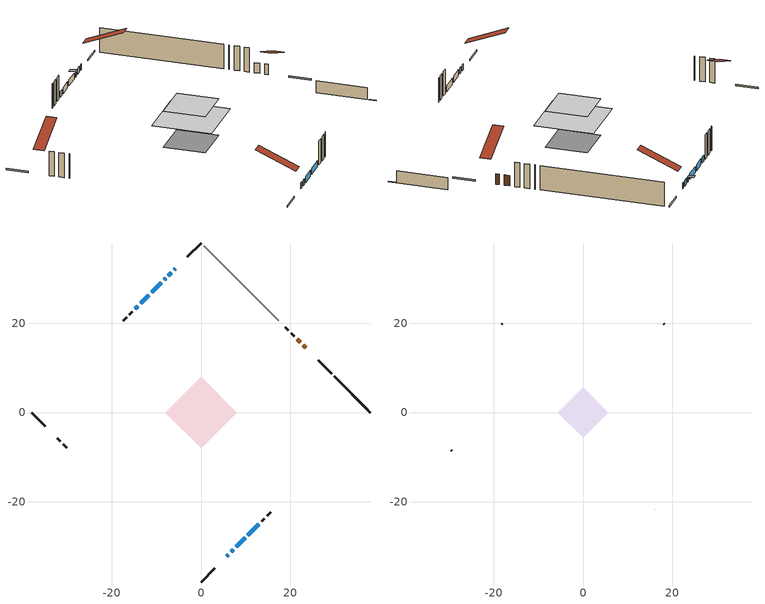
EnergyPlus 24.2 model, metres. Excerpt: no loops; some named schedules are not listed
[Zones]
conditioned space
 floor adiabatic (AdiabaticFloorConstruction): -8.04,0 0,8.04 8.04,0 0,-8.04 z3.2
 floor foundation (Slab1 construction): -5.68,0 0,5.68 5.68,0 0,-5.68 z-1.62
 wall outside (RimJoist1 construction): 0,-38 3.03,-34.97 / -38,0 -34.97,-3.03 / 0,38 -3.03,34.97 / 29.26,8.74 26.23,11.77 z0.76:1.06
 wall outside (AdiabaticWallConstruction 1): 23.44,14.56 22.96,15.04 / 22.31,15.69 21.54,16.46 z0.76:2.79
 wall outside (AdiabaticWallConstruction): -5.82,32.18 -6.05,31.95 / -6.7,31.3 -7.3,30.7 / 5.82,-32.18 6.16,-31.84 / -8.86,29.14 -11.04,26.96 / 6.82,-31.19 7.23,-30.78 / 7.88,-30.12 9.87,-28.13 / -11.69,26.31 -13.56,24.44 / -14.22,23.78 -14.72,23.28 / 10.52,-27.48 12.91,-25.09 z0.76:1.98; -7.95,30.05 -8.21,29.79 z0.76:1.62
 wall outside (Wall1 construction): 13.56,-24.44 14.23,-23.77 / -32.18,-5.82 -31.52,-6.49 / -15.38,22.62 -16.04,21.96 / 20.88,17.12 20.22,17.78 z0.76:5.64
 wall outside (Wall2 construction): 14.88,-23.12 15.6,-22.4 / -30.86,-7.14 -30.14,-7.86 / -16.7,21.3 -17.41,20.59 / 19.56,18.44 18.85,19.15 z0.76:5.64
 wall foundation (FoundationWall1 construction): 29.92,8.08,-1.62 29.92,8.08,0.76 36.82,1.18,0.76 36.82,1.18,-1.52 38,0,-1.52 38,0,-1.62
 wall adiabatic (Wall4 construction): 17.43,20.57 0.66,37.34 z0.76:5.64
 window (WindowConstruction 7): -5.82,32.18 -6.05,31.95 z0.76:1.98
 window (WindowConstruction 8): -6.7,31.3 -7.3,30.7 z0.76:1.98
 window (WindowConstruction 9): 5.82,-32.18 6.16,-31.84 z0.76:1.98
 window (WindowConstruction): -7.95,30.05 -8.21,29.8 z0.76:1.62
 window (WindowConstruction 1): -8.86,29.14 -11.04,26.97 z0.76:1.98
 window (WindowConstruction 2): 6.82,-31.18 7.22,-30.78 z0.76:1.98
 window (WindowConstruction 3): 7.88,-30.12 9.87,-28.13 z0.76:1.98
 window (WindowConstruction 4): -11.69,26.31 -13.56,24.44 z0.76:1.98
 window (WindowConstruction 5): -14.22,23.78 -14.72,23.28 z0.76:1.98
 window (WindowConstruction 6): 10.52,-27.48 12.91,-25.09 z0.76:1.98
 door (Door): 23.44,14.56 22.96,15.04 z0.76:2.79
 door (Door 1): 22.31,15.7 21.54,16.46 z0.76:2.79
 ceiling adiabatic (AdiabaticFloorConstruction): 0,-8.04 8.04,0 0,8.04 -8.04,0 z3.2
attic - vented
 floor to conditioned space (Floor1 construction Reversed): -5.68,0 0,5.68 5.68,0 0,-5.68 z5.64
 wall outside (Wall3 construction): 16.26,-21.75 16.36,-21.64 / -29.49,-8.51 -29.38,-8.62 / -18.07,19.93 -18.17,19.83 / 18.19,19.81 18.09,19.91 z0.76:5.64
 roof outside (Roof1 construction): 5.17,-32.84,5.64 -0.29,-27.38,8.85 -1.77,-28.85,8.85 3.69,-34.31,5.64; -32.84,-5.17,5.64 -27.38,0.29,8.85 -28.85,1.77,8.85 -34.31,-3.69,5.64; -5.17,32.84,5.64 0.29,27.38,8.85 1.77,28.85,8.85 -3.69,34.31,5.64; 24.1,13.91,5.64 18.64,8.44,8.85 20.11,6.97,8.85 25.58,12.43,5.64
shading: -8.42,29.58 -7.74,30.26 -8.6,31.12 -9.28,30.45 z1.92
[Building]
Building 1: Terrain=Suburbs
[Site:Location]
Montreal Intl AP_QC: Latitude {deg}=45.47; Longitude {deg}=-73.74; Time Zone {hr}=-5; Elevation {m}=36; Keep Site Location Information=Yes
[Site:GroundTemperature:Shallow]
2.07863, -0.316383, -0.508184, 0.628371, 5.19101, 9.73239, 13.6695, 16.1636, 16.3755, 14.347, 10.5102, 6.10817
[Site:WaterMainsTemperature]
Calculation Method=Schedule; Temperature Schedule=mains temperature schedule
[Material] Roughness=Rough; Thermal Absorptance=0.9
Name | Thickness {m} | Conductivity {W/m-K} | Density {kg/m3} | Specific Heat {J/kg-K} | Solar Absorptance | Visible Absorptance
asphalt or fiberglass shingles | 0.00635 | 0.162714 | 1121.4 | 1465.45 | 0.4 | 0.4
ceiling loosefill ins | 0.169333 | 0.0480833 | 16.02 | 1046.75 | 0.7 | 0.7
ceiling stud and cavity | 0.1397 | 0.184934 | 65.682 | 1177.47 | 0.7 | 0.7
concrete 4.0 in. | 0.1016 | 1.803125 | 2242.8 | 837.4 | 0.7 | 0.7
concrete 8.0 in. | 0.2032 | 1.803125 | 2242.8 | 837.4 | 0.7 | 0.7
door material | 0.04445 | 0.0451087 | 512.64 | 1214.23 | 0.7 | 0.7
exterior vertical ins | 0.0451399 | 0.029427 | 32.04 | 1214.23 | 0.7 | 0.7
floor covering | 0.0127 | 0.0433444 | 54.468 | 1339.84 | 0.6 | 0.6
floor rigid ins; wall rigid ins 2 | 0.512978 | 0.029427 | 32.04 | 1214.23 | 0.7 | 0.7
floor stud and cavity | 0.1397 | 1.75129 | 37.0049 | 1207.88 | 0.7 | 0.7
furniture material conditioned space 1 | 0.1524 | 0.115458 | 640.8 | 1214.23 | 0.6 | 0.6
gypsum board | 0.0127 | 0.160291 | 801 | 837.4 | 0.6 | 0.6
gypsum board 1 | 0.0127 | 0.160291 | 801 | 837.4 | 0.7 | 0.7
osb sheathing 0.5 in. | 0.0127 | 0.115458 | 512.64 | 1214.23 | 0.7 | 0.7
osb sheathing 0.75 in. | 0.01905 | 0.115458 | 512.64 | 1214.23 | 0.7 | 0.7
osb sheathing 2.0 in. | 0.0508 | 0.115458 | 512.64 | 1214.23 | 0.7 | 0.7
rim joist rigid ins; wall rigid ins | 0.051816 | 0.029427 | 32.04 | 1214.23 | 0.7 | 0.7
rim joist stud and cavity | 0.0508 | 0.0329873 | 125.044 | 1163.47 | 0.6 | 0.6
wall rigid ins 1 | 0.051816 | 0.029427 | 32.04 | 1214.23 | 0.4 | 0.4
wall stud and cavity | 0.1397 | 0.168807 | 139.0536 | 1170.24 | 0.7 | 0.7
wall stud and cavity 1 | 0.1397 | 0.169167 | 139.0536 | 1170.24 | 0.7 | 0.7
wall stud and cavity 2 | 0.0889 | 6.1454 | 50.32683 | 1063.81 | 0.6 | 0.6
wall stud and cavity 3 | 0.1397 | 0.141036 | 139.0536 | 1170.24 | 0.7 | 0.7
wall stud and cavity 4 | 0.0889 | 0.380278 | 52.3479 | 1209.89 | 0.7 | 0.7
wall stud and cavity 5 | 0.0889 | 0.391764 | 83.0341 | 1211.67 | 0.7 | 0.7
wood siding | 0.0254 | 0.102417 | 544.68 | 1172.36 | 0.4 | 0.4
wood siding 1 | 0.00254 | 0.102417 | 544.68 | 1172.36 | 0.4 | 0.4
wood siding 2; wood siding 3; wood siding 4 | 0.0254 | 0.102417 | 544.68 | 1172.36 | 0.7 | 0.7
[WindowMaterial:SimpleGlazingSystem]
Name | U-Factor {W/m2-K} | Solar Heat Gain Coefficient
WindowMaterial | 3.06612 | 0.37
WindowMaterial 1 | 2.79471 | 0.66
WindowMaterial 2 | 2.770864 | 0.49
WindowMaterial 3 | 2.79414 | 0.63
WindowMaterial 4 | 2.79414 | 0.65
WindowMaterial 5 | 2.773703 | 0.53
WindowMaterial 6 | 2.78847 | 0.59
WindowMaterial 7 | 4.465747 | 0.64
WindowMaterial 8 | 3.01445 | 0.5
WindowMaterial 9 | 3.034891 | 0.46
[Construction]
AdiabaticFloorConstruction: floor stud and cavity, floor rigid ins, osb sheathing 0.75 in., floor covering
AdiabaticWallConstruction: wood siding 3, wall rigid ins 2, wall stud and cavity 4, gypsum board
AdiabaticWallConstruction 1: wood siding 4, wall rigid ins 2, wall stud and cavity 4, gypsum board
Door; Door 1: door material
Floor1 construction Reversed: gypsum board, ceiling stud and cavity, ceiling loosefill ins
FoundationWall1 construction: concrete 8.0 in., gypsum board 1
furniture construction conditioned space 1: furniture material conditioned space 1
PartitionWallConstruction: gypsum board, wall stud and cavity 5, gypsum board
RimJoist1 construction: wood siding 2, rim joist rigid ins, osb sheathing 2.0 in., rim joist stud and cavity
Roof1 construction: asphalt or fiberglass shingles
Slab1 construction: concrete 4.0 in.
Wall1 construction: wood siding, wall rigid ins, osb sheathing 0.5 in., wall stud and cavity, gypsum board
Wall2 construction: wood siding, wall rigid ins, osb sheathing 0.5 in., wall stud and cavity 1, gypsum board
Wall3 construction: wood siding 1, wall stud and cavity 2
Wall4 construction: wall rigid ins 1, osb sheathing 0.5 in., wall stud and cavity 3, gypsum board
WindowConstruction: WindowMaterial
WindowConstruction 1: WindowMaterial 1
WindowConstruction 2: WindowMaterial 2
WindowConstruction 3: WindowMaterial 3
WindowConstruction 4: WindowMaterial 4
WindowConstruction 5: WindowMaterial 5
WindowConstruction 6: WindowMaterial 6
WindowConstruction 7: WindowMaterial 7
WindowConstruction 8: WindowMaterial 8
WindowConstruction 9: WindowMaterial 9
[Zone] Multiplier=1; Part of Total Floor Area=Yes
Name | Volume {m3}
attic - vented | 33.2831
conditioned space | 500.2
[Space]
Name | Zone | Volume {m3}
attic - vented 1 | attic - vented | 33.2831
conditioned space 1 | conditioned space | 500.2
[ZoneInfiltration:EffectiveLeakageArea]
infil attic - vented 1: Zone or Space=attic - vented 1; Schedule=Always On Discrete; Effective Air Leakage Area {cm2}=2584; Stack Coefficient=0.000562866; Wind Coefficient=1.60296e-05
[ZoneMixing]
whole house fan mix: Zone or Space=attic - vented; Schedule=Always On Continuous; Design Flow Rate Calculation Method=Flow/Zone; Design Flow Rate {m3/s}=0; Source Zone or Space=conditioned space
[SurfaceProperty:ExposedFoundationPerimeter]
Slab1: Exposed Perimeter Calculation Method=TotalExposedPerimeter; Total Exposed Perimeter {m}=11.43
[InternalMass] Zone or ZoneList=conditioned space; Space or SpaceList=conditioned space 1
Name | Construction | Surface Area {m2}
furniture mass conditioned space 1 | furniture construction conditioned space 1 | 77.5202
partition wall mass | PartitionWallConstruction | 193.8
[Lights]
interior lighting: Zone or ZoneList or Space or SpaceList=conditioned space 1; Schedule=interior lighting schedule; Design Level Calculation Method=LightingLevel; Lighting Level {W}=343.2; Return Air Fraction=0; Fraction Radiant=0.6; Fraction Visible=0.2; Fraction Replaceable=1
[People]
occupants: Zone or ZoneList or Space or SpaceList=conditioned space 1; Number of People Schedule=occupants schedule; Number of People Calculation Method=People; Number of People=3; Fraction Radiant=0.314171; Sensible Heat Fraction=0.56303; Activity Level Schedule=occupants activity schedule; Carbon Dioxide Generation Rate {m3/s-W}=0; Enable ASHRAE 55 Comfort Warnings=No; Mean Radiant Temperature Calculation Type=EnclosureAveraged
[ElectricEquipment] Zone or ZoneList or Space or SpaceList=conditioned space 1; Design Level Calculation Method=EquipmentLevel
Name | Schedule | Design Level {W} | Fraction Latent | Fraction Radiant | Fraction Lost
clothes dryer | clothes dryer schedule | 140.772 | 0.015 | 0.081 | 0.85
clothes washer | clothes washer schedule | 32.1985 | 0.03 | 0.162 | 0.7
cooking range | cooking range schedule | 208.969 | 0.08 | 0.432 | 0.2
dishwasher | dishwasher schedule | 66.8632 | 0.3 | 0.18 | 0.4
fridge | fridge schedule | 72.9452 | 0 | 0.6 | 0
mech vent bath fan 0 | mech vent bath fan 0 schedule | 50.2 | 0 | 0 | 1
mech vent bath fan 1 | mech vent bath fan 1 schedule | 50.2 | 0 | 0 | 1
mech vent bath fan 2 | mech vent bath fan 2 schedule | 50.2 | 0 | 0 | 1
mech vent house fan | mech vent house fan schedule | 0 | 0 | 0 | 1
mech vent house fan cfis | mech vent house fan cfis schedule | 0 | 0 | 0 | 0
mech vent range fan 0 | mech vent range fan 0 schedule | 57 | 0 | 0 | 1
misc plug loads | misc plug loads schedule | 494.7 | 0.045 | 0.513 | 0.1
whole house fan | Always On Discrete | 0 | 0 | 0 | 1
[OtherEquipment] Zone or ZoneList or Space or SpaceList=conditioned space 1; Design Level Calculation Method=EquipmentLevel
Name | Fuel Type | Schedule | Design Level {W} | Fraction Latent | Fraction Radiant | Fraction Lost
clothes dryer 1 | Electricity | clothes dryer schedule | 0 | 0.015 | 0.081 | 0.85
cooking range 1 | Electricity | cooking range schedule | 0 | 0.08 | 0.432 | 0.2
general water use latent | None | general water use schedule | 59.3978 | 1 | 0 | 0
general water use sensible | None | general water use schedule | -58.539 | 0 | 0.6 | 0
mech vent house fan latent load | None | Always On Discrete | 0 | 1 | 0 | 0
mech vent house fan sensible load | None | Always On Discrete | 0 | 0 | 0 | 0
water heater energy adjustment1 | Electricity | Always On Discrete | 0.01 | 0 | 0 | 1
[ZoneInfiltration:DesignFlowRate] Zone or ZoneList or Space or SpaceList=conditioned space 1; Schedule=Always On Discrete; Design Flow Rate Calculation Method=Flow/Zone; Design Flow Rate {m3/s}=0
infil flow; natural vent flow; whole house fan flow
[AvailabilityManager:Scheduled]
central ac airloop Availability Manager: Schedule=Always On Discrete
[Foundation:Kiva]
Foundation Kiva 1: Initial Indoor Air Temperature {C}=18; Wall Height Above Grade {m}=0.759988; Wall Depth Below Slab {m}=0.2032; Custom Block Material Name 1=exterior vertical ins; Custom Block Depth 1 {m}=2.38; Custom Block X Position 1 {m}=0.2159; Custom Block Z Position 1 {m}=0
[Foundation:Kiva:Settings]
Soil Conductivity {W/m-K}=0.849921; Soil Density {kg/m3}=1842.3; Soil Specific Heat {J/kg-K}=418.7; Ground Solar Absorptivity=0.9; Ground Thermal Absorptivity=0.9; Ground Surface Roughness {m}=0.03; Far-Field Width {m}=40; Deep-Ground Boundary Condition=ZeroFlux; Deep-Ground Depth {m}=40; Minimum Cell Dimension {m}=0.2; Maximum Cell Growth Coefficient=3; Simulation Timestep=Timestep
[Exterior:Lights]
exterior lighting: Schedule=exterior lighting schedule; Design Level {W}=75.6
[EnergyManagementSystem:GlobalVariable]
central_ac_airloop_Fan_RTF
infil_program_Qfan
infil_program_Qinf
natural_vent_program_Qnv
natural_vent_program_Qwhf
[EnergyManagementSystem:Sensor]
Name | Output:Variable or Output:Meter Index Key | Output:Variable or Output:Meter
airflow_gain | infil flow | Infiltration Sensible Heat Gain Energy
airflow_gain_1 | natural vent flow | Infiltration Sensible Heat Gain Energy
airflow_gain_2 | whole house fan flow | Infiltration Sensible Heat Gain Energy
airflow_loss | infil flow | Infiltration Sensible Heat Loss Energy
airflow_loss_1 | natural vent flow | Infiltration Sensible Heat Loss Energy
airflow_loss_2 | whole house fan flow | Infiltration Sensible Heat Loss Energy
clg_load_cond |  | Cooling:EnergyTransfer:Zone:CONDITIONED SPACE
clg_sp_s; clg_sp_s_1 | cooling setpoint | Schedule Value
clothes_dryer_exhaust_0_sch_s | clothes dryer exhaust 0 schedule | Schedule Value
cool_season | cooling season schedule | Schedule Value
htg_load_cond |  | Heating:EnergyTransfer:Zone:CONDITIONED SPACE
htg_sp_s; htg_sp_s_1 | heating setpoint | Schedule Value
ig_ee_conv | clothes dryer | Electric Equipment Convective Heating Energy
ig_ee_conv_2 | cooking range | Electric Equipment Convective Heating Energy
ig_ee_conv_4 | fridge | Electric Equipment Convective Heating Energy
ig_ee_conv_5 | misc plug loads | Electric Equipment Convective Heating Energy
ig_ee_conv_6 | whole house fan | Electric Equipment Convective Heating Energy
ig_ee_rad | clothes dryer | Electric Equipment Radiant Heating Energy
ig_ee_rad_2 | cooking range | Electric Equipment Radiant Heating Energy
ig_ee_rad_4 | fridge | Electric Equipment Radiant Heating Energy
ig_ee_rad_5 | misc plug loads | Electric Equipment Radiant Heating Energy
ig_ee_rad_6 | whole house fan | Electric Equipment Radiant Heating Energy
ig_lgt_conv | interior lighting | Lights Convective Heating Energy
ig_lgt_rad | interior lighting | Lights Radiant Heating Energy
ig_lgt_vis | interior lighting | Lights Visible Radiation Heating Energy
ig_oe_conv | clothes dryer 1 | Other Equipment Convective Heating Energy
ig_oe_conv_1 | cooking range 1 | Other Equipment Convective Heating Energy
ig_oe_conv_2 | general water use latent | Other Equipment Convective Heating Energy
ig_oe_conv_3 | general water use sensible | Other Equipment Convective Heating Energy
ig_oe_conv_4 | water heater energy adjustment1 | Other Equipment Convective Heating Energy
ig_oe_rad | clothes dryer 1 | Other Equipment Radiant Heating Energy
ig_oe_rad_1 | cooking range 1 | Other Equipment Radiant Heating Energy
ig_oe_rad_2 | general water use latent | Other Equipment Radiant Heating Energy
ig_oe_rad_3 | general water use sensible | Other Equipment Radiant Heating Energy
ig_oe_rad_4 | water heater energy adjustment1 | Other Equipment Radiant Heating Energy
ig_ppl_conv | occupants | People Convective Heating Energy
ig_ppl_rad | occupants | People Radiant Heating Energy
im_conv | furniture mass conditioned space 1 | Surface Inside Face Convection Heat Gain Energy
im_conv_1 | partition wall mass | Surface Inside Face Convection Heat Gain Energy
im_ig | furniture mass conditioned space 1 | Surface Inside Face Internal Gains Radiation Heat Gain Energy
im_ig_1 | partition wall mass | Surface Inside Face Internal Gains Radiation Heat Gain Energy
im_lgt | furniture mass conditioned space 1 | Surface Inside Face Lights Radiation Heat Gain Energy
im_lgt_1 | partition wall mass | Surface Inside Face Lights Radiation Heat Gain Energy
im_sol | furniture mass conditioned space 1 | Surface Inside Face Solar Radiation Heat Gain Energy
im_sol_1 | partition wall mass | Surface Inside Face Solar Radiation Heat Gain Energy
im_surf | furniture mass conditioned space 1 | Surface Inside Face Net Surface Thermal Radiation Heat Gain Energy
im_surf_1 | partition wall mass | Surface Inside Face Net Surface Thermal Radiation Heat Gain Energy
mech_vent_bath_fan_0_sch_s | mech vent bath fan 0 schedule | Schedule Value
mech_vent_bath_fan_1_sch_s | mech vent bath fan 1 schedule | Schedule Value
mech_vent_bath_fan_2_sch_s | mech vent bath fan 2 schedule | Schedule Value
mech_vent_range_fan_0_sch_s | mech vent range fan 0 schedule | Schedule Value
mv_conv | mech vent bath fan 0 | Electric Equipment Convective Heating Energy
mv_conv_1 | mech vent bath fan 1 | Electric Equipment Convective Heating Energy
mv_conv_2 | mech vent bath fan 2 | Electric Equipment Convective Heating Energy
mv_conv_3 | mech vent house fan | Electric Equipment Convective Heating Energy
mv_conv_4 | mech vent house fan cfis | Electric Equipment Convective Heating Energy
mv_conv_5 | mech vent range fan 0 | Electric Equipment Convective Heating Energy
mv_conv_6 | mech vent house fan latent load | Other Equipment Convective Heating Energy
mv_conv_7 | mech vent house fan sensible load | Other Equipment Convective Heating Energy
mv_rad | mech vent bath fan 0 | Electric Equipment Radiant Heating Energy
mv_rad_1 | mech vent bath fan 1 | Electric Equipment Radiant Heating Energy
mv_rad_2 | mech vent bath fan 2 | Electric Equipment Radiant Heating Energy
mv_rad_3 | mech vent house fan | Electric Equipment Radiant Heating Energy
mv_rad_4 | mech vent house fan cfis | Electric Equipment Radiant Heating Energy
mv_rad_5 | mech vent range fan 0 | Electric Equipment Radiant Heating Energy
mv_rad_6 | mech vent house fan latent load | Other Equipment Radiant Heating Energy
mv_rad_7 | mech vent house fan sensible load | Other Equipment Radiant Heating Energy
natural_vent_s | natural vent schedule | Schedule Value
out_pb_s |  | Site Outdoor Air Barometric Pressure
out_wt_s |  | Site Outdoor Air Humidity Ratio
site_vw_s |  | Site Wind Speed
ss_back_out | Window1 | Surface Window Shortwave from Zone Back Out Window Heat Transfer Rate
ss_back_out_1 | Window10 | Surface Window Shortwave from Zone Back Out Window Heat Transfer Rate
ss_back_out_2 | Window11 | Surface Window Shortwave from Zone Back Out Window Heat Transfer Rate
ss_back_out_3 | Window2 | Surface Window Shortwave from Zone Back Out Window Heat Transfer Rate
ss_back_out_4 | Window3 | Surface Window Shortwave from Zone Back Out Window Heat Transfer Rate
ss_back_out_5 | Window4 | Surface Window Shortwave from Zone Back Out Window Heat Transfer Rate
ss_back_out_6 | Window5 | Surface Window Shortwave from Zone Back Out Window Heat Transfer Rate
ss_back_out_7 | Window6 | Surface Window Shortwave from Zone Back Out Window Heat Transfer Rate
ss_back_out_8 | Window7 | Surface Window Shortwave from Zone Back Out Window Heat Transfer Rate
ss_back_out_9 | Window8 | Surface Window Shortwave from Zone Back Out Window Heat Transfer Rate
ss_conv | Door1 | Surface Inside Face Convection Heat Gain Energy
ss_conv_1 | Door2 | Surface Inside Face Convection Heat Gain Energy
ss_conv_10 | Window7 | Surface Inside Face Convection Heat Gain Energy
ss_conv_11 | Window8 | Surface Inside Face Convection Heat Gain Energy
ss_conv_2 | Window1 | Surface Inside Face Convection Heat Gain Energy
ss_conv_3 | Window10 | Surface Inside Face Convection Heat Gain Energy
ss_conv_4 | Window11 | Surface Inside Face Convection Heat Gain Energy
ss_conv_5 | Window2 | Surface Inside Face Convection Heat Gain Energy
ss_conv_6 | Window3 | Surface Inside Face Convection Heat Gain Energy
ss_conv_7 | Window4 | Surface Inside Face Convection Heat Gain Energy
ss_conv_8 | Window5 | Surface Inside Face Convection Heat Gain Energy
ss_conv_9 | Window6 | Surface Inside Face Convection Heat Gain Energy
ss_ig | Door1 | Surface Inside Face Internal Gains Radiation Heat Gain Energy
ss_ig_1 | Door2 | Surface Inside Face Internal Gains Radiation Heat Gain Energy
ss_ig_10 | Window7 | Surface Inside Face Internal Gains Radiation Heat Gain Energy
ss_ig_11 | Window8 | Surface Inside Face Internal Gains Radiation Heat Gain Energy
ss_ig_2 | Window1 | Surface Inside Face Internal Gains Radiation Heat Gain Energy
ss_ig_3 | Window10 | Surface Inside Face Internal Gains Radiation Heat Gain Energy
ss_ig_4 | Window11 | Surface Inside Face Internal Gains Radiation Heat Gain Energy
ss_ig_5 | Window2 | Surface Inside Face Internal Gains Radiation Heat Gain Energy
ss_ig_6 | Window3 | Surface Inside Face Internal Gains Radiation Heat Gain Energy
ss_ig_7 | Window4 | Surface Inside Face Internal Gains Radiation Heat Gain Energy
ss_ig_8 | Window5 | Surface Inside Face Internal Gains Radiation Heat Gain Energy
ss_ig_9 | Window6 | Surface Inside Face Internal Gains Radiation Heat Gain Energy
ss_lgt | Door1 | Surface Inside Face Lights Radiation Heat Gain Energy
ss_lgt_1 | Door2 | Surface Inside Face Lights Radiation Heat Gain Energy
ss_sol | Door1 | Surface Inside Face Solar Radiation Heat Gain Energy
ss_sol_1 | Door2 | Surface Inside Face Solar Radiation Heat Gain Energy
ss_surf | Door1 | Surface Inside Face Net Surface Thermal Radiation Heat Gain Energy
ss_surf_1 | Door2 | Surface Inside Face Net Surface Thermal Radiation Heat Gain Energy
ss_surf_10 | Window7 | Surface Inside Face Net Surface Thermal Radiation Heat Gain Energy
ss_surf_11 | Window8 | Surface Inside Face Net Surface Thermal Radiation Heat Gain Energy
ss_surf_2 | Window1 | Surface Inside Face Net Surface Thermal Radiation Heat Gain Energy
ss_surf_3 | Window10 | Surface Inside Face Net Surface Thermal Radiation Heat Gain Energy
ss_surf_4 | Window11 | Surface Inside Face Net Surface Thermal Radiation Heat Gain Energy
ss_surf_5 | Window2 | Surface Inside Face Net Surface Thermal Radiation Heat Gain Energy
ss_surf_6 | Window3 | Surface Inside Face Net Surface Thermal Radiation Heat Gain Energy
ss_surf_7 | Window4 | Surface Inside Face Net Surface Thermal Radiation Heat Gain Energy
ss_surf_8 | Window5 | Surface Inside Face Net Surface Thermal Radiation Heat Gain Energy
ss_surf_9 | Window6 | Surface Inside Face Net Surface Thermal Radiation Heat Gain Energy
ss_trans_in | Window1 | Surface Window Transmitted Solar Radiation Rate
ss_trans_in_1 | Window10 | Surface Window Transmitted Solar Radiation Rate
ss_trans_in_2 | Window11 | Surface Window Transmitted Solar Radiation Rate
ss_trans_in_3 | Window2 | Surface Window Transmitted Solar Radiation Rate
ss_trans_in_4 | Window3 | Surface Window Transmitted Solar Radiation Rate
ss_trans_in_5 | Window4 | Surface Window Transmitted Solar Radiation Rate
ss_trans_in_6 | Window5 | Surface Window Transmitted Solar Radiation Rate
ss_trans_in_7 | Window6 | Surface Window Transmitted Solar Radiation Rate
ss_trans_in_8 | Window7 | Surface Window Transmitted Solar Radiation Rate
ss_trans_in_9 | Window8 | Surface Window Transmitted Solar Radiation Rate
ss_trans_out | Window1 | Surface Inside Face Initial Transmitted Diffuse Transmitted Out Window Solar Radiation Rate
ss_trans_out_1 | Window10 | Surface Inside Face Initial Transmitted Diffuse Transmitted Out Window Solar Radiation Rate
ss_trans_out_2 | Window11 | Surface Inside Face Initial Transmitted Diffuse Transmitted Out Window Solar Radiation Rate
ss_trans_out_3 | Window2 | Surface Inside Face Initial Transmitted Diffuse Transmitted Out Window Solar Radiation Rate
ss_trans_out_4 | Window3 | Surface Inside Face Initial Transmitted Diffuse Transmitted Out Window Solar Radiation Rate
ss_trans_out_5 | Window4 | Surface Inside Face Initial Transmitted Diffuse Transmitted Out Window Solar Radiation Rate
ss_trans_out_6 | Window5 | Surface Inside Face Initial Transmitted Diffuse Transmitted Out Window Solar Radiation Rate
ss_trans_out_7 | Window6 | Surface Inside Face Initial Transmitted Diffuse Transmitted Out Window Solar Radiation Rate
ss_trans_out_8 | Window7 | Surface Inside Face Initial Transmitted Diffuse Transmitted Out Window Solar Radiation Rate
ss_trans_out_9 | Window8 | Surface Inside Face Initial Transmitted Diffuse Transmitted Out Window Solar Radiation Rate
s_conv | Floor1 | Surface Inside Face Convection Heat Gain Energy
s_conv_1 | FoundationWall1 | Surface Inside Face Convection Heat Gain Energy
s_conv_10 | Wall1:225 | Surface Inside Face Convection Heat Gain Energy
s_conv_11 | Wall1:315 | Surface Inside Face Convection Heat Gain Energy
s_conv_12 | Wall1:45 | Surface Inside Face Convection Heat Gain Energy
s_conv_13 | Wall2:135 | Surface Inside Face Convection Heat Gain Energy
s_conv_14 | Wall2:225 | Surface Inside Face Convection Heat Gain Energy
s_conv_15 | Wall2:315 | Surface Inside Face Convection Heat Gain Energy
s_conv_16 | Wall2:45 | Surface Inside Face Convection Heat Gain Energy
s_conv_17 | Wall4 | Surface Inside Face Convection Heat Gain Energy
s_conv_2 | inferred conditioned ceiling | Surface Inside Face Convection Heat Gain Energy
s_conv_3 | inferred conditioned floor | Surface Inside Face Convection Heat Gain Energy
s_conv_4 | RimJoist1:135 | Surface Inside Face Convection Heat Gain Energy
s_conv_5 | RimJoist1:225 | Surface Inside Face Convection Heat Gain Energy
s_conv_6 | RimJoist1:315 | Surface Inside Face Convection Heat Gain Energy
s_conv_7 | RimJoist1:45 | Surface Inside Face Convection Heat Gain Energy
s_conv_8 | Slab1 | Surface Inside Face Convection Heat Gain Energy
s_conv_9 | Wall1:135 | Surface Inside Face Convection Heat Gain Energy
s_ig | Floor1 | Surface Inside Face Internal Gains Radiation Heat Gain Energy
s_ig_1 | FoundationWall1 | Surface Inside Face Internal Gains Radiation Heat Gain Energy
